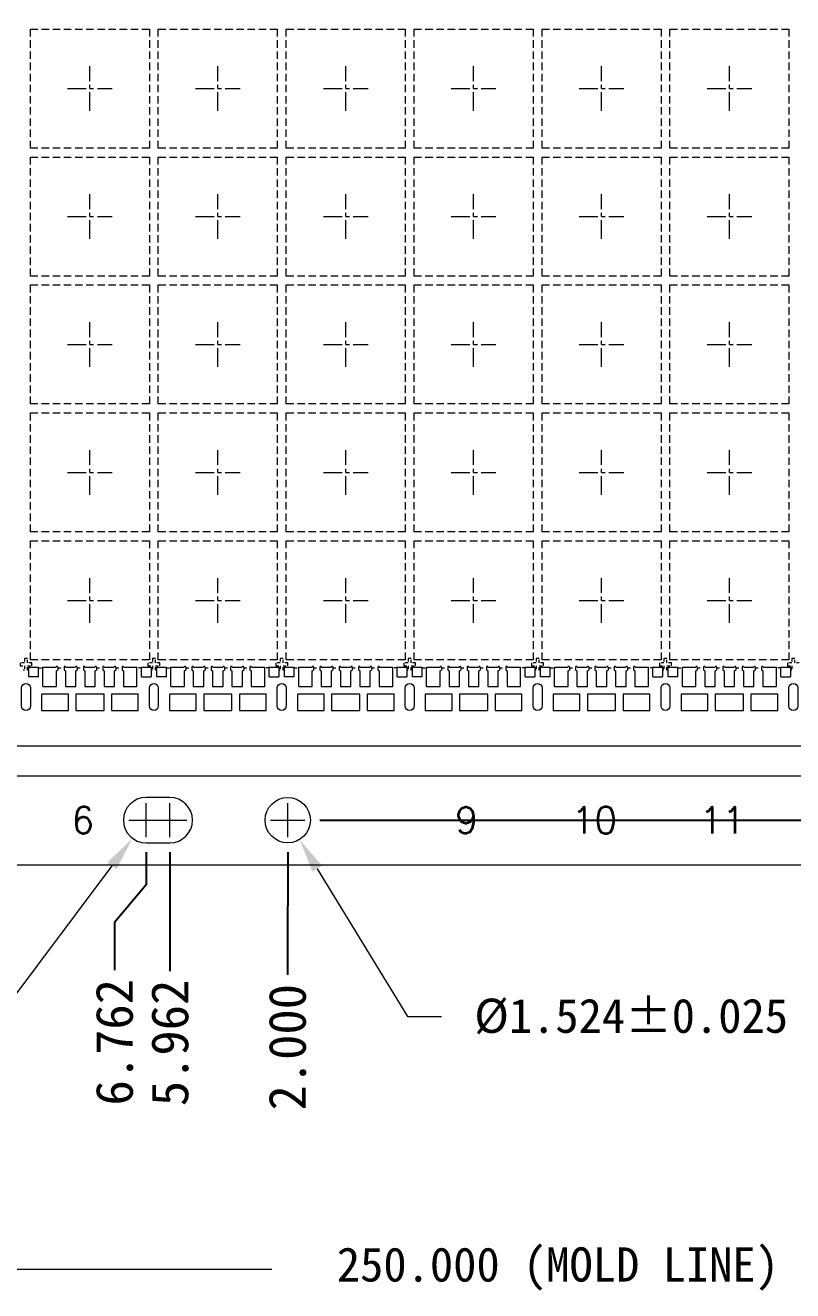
# Model space of a CAD drawing. Header units: millimetres. Extents: x 1670 to 1951, y 501 to 745.
# Drawn here: x 1760.51 to 1786.31, y 621.66 to 664.19 of the extents above; entities that cross this region are included whole.
import ezdxf

# ---------------------------------------------------------------- set-up
doc = ezdxf.new("R2010")
doc.units = ezdxf.units.MM
for name, pattern in [('CENTER', [2, 1.25, -0.25, 0.25, -0.25]), ('DASHED', [0.75, 0.5, -0.25]), ('HIDDEN', [0.375, 0.25, -0.125])]:
    doc.linetypes.add(name, pattern=pattern)
doc.layers.get('Defpoints').update_dxf_attribs({"lineweight": 18})
for name, color, linetype, lineweight in [('1', 7, 'Continuous', 18), ('1D', 4, 'Continuous', 18), ('Pkg', 2, 'DASHED', 9)]:
    doc.layers.add(name, color=color, linetype=linetype, lineweight=lineweight)
doc.layers.add('标注', color=4, linetype='Continuous')
doc.styles.add('宋体', font='')
doc.styles.get('宋体').set_extended_font_data('宋体')
doc.dimstyles.new('St. ZB', dxfattribs={"dimtxt": 1.25, "dimasz": 0.8, "dimexe": 0.3, "dimexo": 0.2, "dimgap": 0.3, "dimtad": 0, "dimdec": 3, "dimzin": 0, "dimdsep": 46, "dimtxsty": '宋体', "dimcen": 0.09, "dimdle": 1.6, "dimclrd": 7, "dimclre": 1, "dimclrt": 256, "dimadec": 0, "dimazin": 0, "dimtfac": 1, "dimtdec": 3, "dimtmove": 0, "dimatfit": 3, "dimfxl": 1, "dimtolj": 1, "dimtzin": 0, "dimarcsym": 0})

# ---------------------------------------------------------------- blocks, each defined once
blk = doc.blocks.new('*D25')
at = {"layer": 'Defpoints', "color": 0, "transparency": 16777216}
for p in [(1771.333, 712.452), (1802.133, 662.064), (1813.641, 662.064)]:
    blk.add_point(p, dxfattribs=at)
at = {"layer": '标注', "color": 1, "linetype": 'Continuous', "lineweight": -2, "transparency": 16777216}
blk.add_line((1802.633, 662.064), (1813.641, 662.064), dxfattribs=at)
at = {"layer": '标注', "lineweight": 5, "transparency": 16777216, "insert": (1816.503, 662.064), "char_height": 1.25, "attachment_point": 5, "style": '宋体'}
blk.add_mtext('\\A1;50.388', dxfattribs=at)
blk = doc.blocks.new('*D26')
at = {"layer": 'Defpoints', "color": 0, "transparency": 16777216}
for p in [(1771.333, 712.452), (1802.133, 657.764), (1813.641, 657.764)]:
    blk.add_point(p, dxfattribs=at)
at = {"layer": '标注', "color": 1, "linetype": 'Continuous', "lineweight": -2, "transparency": 16777216}
blk.add_line((1802.633, 657.764), (1813.641, 657.764), dxfattribs=at)
at = {"layer": '标注', "lineweight": 5, "transparency": 16777216, "insert": (1816.503, 657.764), "char_height": 1.25, "attachment_point": 5, "style": '宋体'}
blk.add_mtext('\\A1;54.688', dxfattribs=at)
blk = doc.blocks.new('*D27')
at = {"layer": 'Defpoints', "color": 0, "transparency": 16777216}
for p in [(1771.333, 712.452), (1802.133, 653.464), (1813.641, 653.464)]:
    blk.add_point(p, dxfattribs=at)
at = {"layer": '标注', "color": 1, "linetype": 'Continuous', "lineweight": -2, "transparency": 16777216}
blk.add_line((1802.633, 653.464), (1813.641, 653.464), dxfattribs=at)
at = {"layer": '标注', "lineweight": 5, "transparency": 16777216, "insert": (1816.503, 653.464), "char_height": 1.25, "attachment_point": 5, "style": '宋体'}
blk.add_mtext('\\A1;58.988', dxfattribs=at)
blk = doc.blocks.new('*D28')
at = {"layer": 'Defpoints', "color": 0, "transparency": 16777216}
for p in [(1771.333, 712.452), (1802.133, 649.164), (1813.641, 649.164)]:
    blk.add_point(p, dxfattribs=at)
at = {"layer": '标注', "color": 1, "linetype": 'Continuous', "lineweight": -2, "transparency": 16777216}
blk.add_line((1802.633, 649.164), (1813.641, 649.164), dxfattribs=at)
at = {"layer": '标注', "lineweight": 5, "transparency": 16777216, "insert": (1816.514, 649.164), "char_height": 1.25, "attachment_point": 5, "style": '宋体'}
blk.add_mtext('\\A1;63.288', dxfattribs=at)
blk = doc.blocks.new('*D29')
at = {"layer": 'Defpoints', "color": 0, "transparency": 16777216}
for p in [(1771.333, 712.452), (1802.133, 644.864), (1813.641, 644.864)]:
    blk.add_point(p, dxfattribs=at)
at = {"layer": '标注', "color": 1, "linetype": 'Continuous', "lineweight": -2, "transparency": 16777216}
blk.add_line((1802.633, 644.864), (1813.641, 644.864), dxfattribs=at)
at = {"layer": '标注', "lineweight": 5, "transparency": 16777216, "insert": (1816.514, 644.864), "char_height": 1.25, "attachment_point": 5, "style": '宋体'}
blk.add_mtext('\\A1;67.588', dxfattribs=at)
blk = doc.blocks.new('*D61')
at = {"layer": 'Defpoints', "color": 0, "transparency": 16777216}
for p in [(1771.333, 712.452), (1764.571, 636.901), (1763.51, 632.438)]:
    blk.add_point(p, dxfattribs=at)
at = {"layer": '标注', "color": 1, "linetype": 'Continuous', "lineweight": -2, "transparency": 16777216}
for p, q in [((1764.571, 636.401), (1764.571, 635.301)), ((1764.571, 635.301), (1763.51, 634.038)), ((1763.51, 634.038), (1763.51, 632.438))]:
    blk.add_line(p, q, dxfattribs=at)
at = {"layer": '标注', "lineweight": 5, "transparency": 16777216, "insert": (1763.51, 630.013), "char_height": 1.25, "attachment_point": 5, "rotation": 90, "style": '宋体'}
blk.add_mtext('\\A1;6.762', dxfattribs=at)
blk = doc.blocks.new('*D62')
at = {"layer": 'Defpoints', "color": 0, "transparency": 16777216}
for p in [(1771.333, 712.452), (1765.371, 636.901), (1765.375, 632.405)]:
    blk.add_point(p, dxfattribs=at)
at = {"layer": '标注', "color": 1, "linetype": 'Continuous', "lineweight": -2, "transparency": 16777216}
for p, q in [((1765.371, 636.401), (1765.371, 635.301)), ((1765.371, 635.301), (1765.375, 634.005)), ((1765.375, 634.005), (1765.375, 632.405))]:
    blk.add_line(p, q, dxfattribs=at)
at = {"layer": '标注', "lineweight": 5, "transparency": 16777216, "insert": (1765.375, 629.99), "char_height": 1.25, "attachment_point": 5, "rotation": 90, "style": '宋体'}
blk.add_mtext('\\A1;5.962', dxfattribs=at)
blk = doc.blocks.new('*D63')
at = {"layer": 'Defpoints', "color": 0, "transparency": 16777216}
for p in [(1771.333, 712.452), (1769.333, 636.901), (1769.326, 632.277)]:
    blk.add_point(p, dxfattribs=at)
at = {"layer": '标注', "color": 1, "linetype": 'Continuous', "lineweight": -2, "transparency": 16777216}
for p, q in [((1769.333, 636.401), (1769.333, 635.301)), ((1769.333, 635.301), (1769.326, 633.877)), ((1769.326, 633.877), (1769.326, 632.277))]:
    blk.add_line(p, q, dxfattribs=at)
at = {"layer": '标注', "lineweight": 5, "transparency": 16777216, "insert": (1769.326, 629.845), "char_height": 1.25, "attachment_point": 5, "rotation": 90, "style": '宋体'}
blk.add_mtext('\\A1;2.000', dxfattribs=at)
blk = doc.blocks.new('*D64')
at = {"layer": 'Defpoints', "color": 0, "transparency": 16777216}
for p in [(1771.333, 712.452), (1769.908, 637.476), (1813.889, 636.875)]:
    blk.add_point(p, dxfattribs=at)
at = {"layer": '标注', "color": 1, "linetype": 'Continuous', "lineweight": -2, "transparency": 16777216}
for p, q in [((1770.408, 637.476), (1810.689, 637.476)), ((1810.689, 637.476), (1812.289, 636.875)), ((1812.289, 636.875), (1813.889, 636.875))]:
    blk.add_line(p, q, dxfattribs=at)
at = {"layer": '标注', "lineweight": 5, "transparency": 16777216, "insert": (1816.755, 636.875), "char_height": 1.25, "attachment_point": 5, "style": '宋体'}
blk.add_mtext('\\A1;74.976', dxfattribs=at)

msp = doc.modelspace()

# ---------------------------------------------------------------- hatches: boundary and pattern name
at = {"layer": '标注', "lineweight": 5}
for points in [[(1763.2703, 636.0617), (1763.5769, 635.8317), (1764.1135, 636.8668)], [(1770.4918, 635.9438), (1770.1645, 635.7442), (1769.7294, 636.8258)]]:
    msp.add_hatch(color=256, dxfattribs=at).paths.add_polyline_path(points, flags=0)

# ---------------------------------------------------------------- linework, layer by layer
at = {"color": 1, "linetype": 'CENTER', "lineweight": 5, "ltscale": 0.5}
for p, q in [((1762.6827, 661.3144), (1762.6827, 662.8144)), ((1766.9827, 661.3144), (1766.9827, 662.8144)), ((1771.2827, 661.3144), (1771.2827, 662.8144)), ((1775.5827, 661.3144), (1775.5827, 662.8144)), ((1779.8827, 661.3144), (1779.8827, 662.8144)), ((1784.1827, 661.3144), (1784.1827, 662.8144)), ((1761.9327, 662.0644), (1763.4327, 662.0644)), ((1766.2327, 662.0644), (1767.7327, 662.0644)), ((1770.5327, 662.0644), (1772.0327, 662.0644)), ((1774.8327, 662.0644), (1776.3327, 662.0644)), ((1779.1327, 662.0644), (1780.6327, 662.0644)), ((1783.4327, 662.0644), (1784.9327, 662.0644)), ((1762.6827, 657.0144), (1762.6827, 658.5144)), ((1766.9827, 657.0144), (1766.9827, 658.5144)), ((1771.2827, 657.0144), (1771.2827, 658.5144)), ((1775.5827, 657.0144), (1775.5827, 658.5144)), ((1779.8827, 657.0144), (1779.8827, 658.5144)), ((1784.1827, 657.0144), (1784.1827, 658.5144)), ((1761.9327, 657.7644), (1763.4327, 657.7644)), ((1766.2327, 657.7644), (1767.7327, 657.7644)), ((1770.5327, 657.7644), (1772.0327, 657.7644)), ((1774.8327, 657.7644), (1776.3327, 657.7644)), ((1779.1327, 657.7644), (1780.6327, 657.7644)), ((1783.4327, 657.7644), (1784.9327, 657.7644)), ((1762.6827, 652.7144), (1762.6827, 654.2144)), ((1766.9827, 652.7144), (1766.9827, 654.2144)), ((1771.2827, 652.7144), (1771.2827, 654.2144)), ((1775.5827, 652.7144), (1775.5827, 654.2144)), ((1779.8827, 652.7144), (1779.8827, 654.2144)), ((1784.1827, 652.7144), (1784.1827, 654.2144)), ((1761.9327, 653.4644), (1763.4327, 653.4644)), ((1766.2327, 653.4644), (1767.7327, 653.4644)), ((1770.5327, 653.4644), (1772.0327, 653.4644)), ((1774.8327, 653.4644), (1776.3327, 653.4644)), ((1779.1327, 653.4644), (1780.6327, 653.4644)), ((1783.4327, 653.4644), (1784.9327, 653.4644)), ((1762.6827, 648.4144), (1762.6827, 649.9144)), ((1766.9827, 648.4144), (1766.9827, 649.9144)), ((1771.2827, 648.4144), (1771.2827, 649.9144)), ((1775.5827, 648.4144), (1775.5827, 649.9144)), ((1779.8827, 648.4144), (1779.8827, 649.9144)), ((1784.1827, 648.4144), (1784.1827, 649.9144)), ((1761.9327, 649.1644), (1763.4327, 649.1644)), ((1766.2327, 649.1644), (1767.7327, 649.1644)), ((1770.5327, 649.1644), (1772.0327, 649.1644)), ((1774.8327, 649.1644), (1776.3327, 649.1644)), ((1779.1327, 649.1644), (1780.6327, 649.1644)), ((1783.4327, 649.1644), (1784.9327, 649.1644)), ((1762.6827, 644.1144), (1762.6827, 645.6144)), ((1766.9827, 644.1144), (1766.9827, 645.6144)), ((1771.2827, 644.1144), (1771.2827, 645.6144)), ((1775.5827, 644.1144), (1775.5827, 645.6144)), ((1779.8827, 644.1144), (1779.8827, 645.6144)), ((1784.1827, 644.1144), (1784.1827, 645.6144)), ((1761.9327, 644.8644), (1763.4327, 644.8644)), ((1766.2327, 644.8644), (1767.7327, 644.8644)), ((1770.5327, 644.8644), (1772.0327, 644.8644)), ((1774.8327, 644.8644), (1776.3327, 644.8644)), ((1779.1327, 644.8644), (1780.6327, 644.8644)), ((1783.4327, 644.8644), (1784.9327, 644.8644))]:
    msp.add_line(p, q, dxfattribs=at)
at = {"layer": '1', "linetype": 'Continuous', "lineweight": 5}
for p, q in [((1760.9527, 642.2944), (1760.9527, 642.6194)), ((1761.1027, 641.9644), (1761.1027, 642.6194)), ((1761.6027, 642.6194), (1761.6027, 642.5144)), ((1761.8127, 642.6194), (1761.8127, 642.5144)), ((1762.2527, 642.6194), (1762.2527, 642.5144)), ((1762.4627, 642.6194), (1762.4627, 642.5144)), ((1762.9027, 642.6194), (1762.9027, 642.5144)), ((1763.1127, 642.6194), (1763.1127, 642.5144)), ((1763.5527, 642.6194), (1763.5527, 642.5144)), ((1763.7627, 642.6194), (1763.7627, 642.5144)), ((1764.2627, 641.9644), (1764.2627, 642.6194)), ((1764.4127, 642.2944), (1764.4127, 642.6194)), ((1765.2527, 642.2944), (1765.2527, 642.6194)), ((1765.4027, 641.9644), (1765.4027, 642.6194)), ((1765.9027, 642.6194), (1765.9027, 642.5144)), ((1766.1127, 642.6194), (1766.1127, 642.5144)), ((1766.5527, 642.6194), (1766.5527, 642.5144)), ((1766.7627, 642.6194), (1766.7627, 642.5144)), ((1767.2027, 642.6194), (1767.2027, 642.5144)), ((1767.4127, 642.6194), (1767.4127, 642.5144)), ((1767.8527, 642.6194), (1767.8527, 642.5144)), ((1768.0627, 642.6194), (1768.0627, 642.5144)), ((1768.5627, 641.9644), (1768.5627, 642.6194)), ((1768.7127, 642.2944), (1768.7127, 642.6194)), ((1769.5527, 642.2944), (1769.5527, 642.6194)), ((1769.7027, 641.9644), (1769.7027, 642.6194)), ((1770.2027, 642.6194), (1770.2027, 642.5144)), ((1770.4127, 642.6194), (1770.4127, 642.5144)), ((1770.8527, 642.6194), (1770.8527, 642.5144)), ((1771.0627, 642.6194), (1771.0627, 642.5144)), ((1771.5027, 642.6194), (1771.5027, 642.5144)), ((1771.7127, 642.6194), (1771.7127, 642.5144)), ((1772.1527, 642.6194), (1772.1527, 642.5144)), ((1772.3627, 642.6194), (1772.3627, 642.5144)), ((1772.8627, 641.9644), (1772.8627, 642.6194)), ((1773.0127, 642.2944), (1773.0127, 642.6194)), ((1773.8527, 642.2944), (1773.8527, 642.6194)), ((1774.0027, 641.9644), (1774.0027, 642.6194)), ((1774.5027, 642.6194), (1774.5027, 642.5144)), ((1774.7127, 642.6194), (1774.7127, 642.5144)), ((1775.1527, 642.6194), (1775.1527, 642.5144)), ((1775.3627, 642.6194), (1775.3627, 642.5144)), ((1775.8027, 642.6194), (1775.8027, 642.5144)), ((1776.0127, 642.6194), (1776.0127, 642.5144)), ((1776.4527, 642.6194), (1776.4527, 642.5144)), ((1776.6627, 642.6194), (1776.6627, 642.5144)), ((1777.1627, 641.9644), (1777.1627, 642.6194)), ((1777.3127, 642.2944), (1777.3127, 642.6194)), ((1778.1527, 642.2944), (1778.1527, 642.6194)), ((1778.3027, 641.9644), (1778.3027, 642.6194)), ((1778.8027, 642.6194), (1778.8027, 642.5144)), ((1779.0127, 642.6194), (1779.0127, 642.5144)), ((1779.4527, 642.6194), (1779.4527, 642.5144)), ((1779.6627, 642.6194), (1779.6627, 642.5144)), ((1780.1027, 642.6194), (1780.1027, 642.5144)), ((1780.3127, 642.6194), (1780.3127, 642.5144)), ((1780.7527, 642.6194), (1780.7527, 642.5144)), ((1780.9627, 642.6194), (1780.9627, 642.5144)), ((1781.4627, 641.9644), (1781.4627, 642.6194)), ((1781.6127, 642.2944), (1781.6127, 642.6194)), ((1782.4527, 642.2944), (1782.4527, 642.6194)), ((1782.6027, 641.9644), (1782.6027, 642.6194)), ((1783.1027, 642.6194), (1783.1027, 642.5144)), ((1783.3127, 642.6194), (1783.3127, 642.5144)), ((1783.7527, 642.6194), (1783.7527, 642.5144)), ((1783.9627, 642.6194), (1783.9627, 642.5144)), ((1784.4027, 642.6194), (1784.4027, 642.5144)), ((1784.6127, 642.6194), (1784.6127, 642.5144)), ((1785.0527, 642.6194), (1785.0527, 642.5144)), ((1785.2627, 642.6194), (1785.2627, 642.5144)), ((1785.7627, 641.9644), (1785.7627, 642.6194)), ((1785.9127, 642.2944), (1785.9127, 642.6194)), ((1760.9527, 642.2944), (1760.6277, 642.2944)), ((1761.5577, 642.4907), (1761.6027, 642.5144)), ((1761.5577, 641.9644), (1761.5577, 642.4907)), ((1761.8127, 642.5144), (1761.8577, 642.4907)), ((1761.8577, 642.4907), (1761.8577, 641.9644)), ((1762.2077, 642.4907), (1762.2527, 642.5144)), ((1762.2077, 641.9644), (1762.2077, 642.4907)), ((1762.4627, 642.5144), (1762.5077, 642.4907)), ((1762.5077, 642.4907), (1762.5077, 641.9644)), ((1762.8577, 642.4907), (1762.9027, 642.5144)), ((1762.8577, 641.9644), (1762.8577, 642.4907)), ((1763.1127, 642.5144), (1763.1577, 642.4907)), ((1763.1577, 642.4907), (1763.1577, 641.9644)), ((1763.5077, 642.4907), (1763.5527, 642.5144)), ((1763.5077, 641.9644), (1763.5077, 642.4907)), ((1763.7627, 642.5144), (1763.8077, 642.4907)), ((1763.8077, 642.4907), (1763.8077, 641.9644)), ((1764.4127, 642.2944), (1764.7377, 642.2944)), ((1765.2527, 642.2944), (1764.9277, 642.2944)), ((1765.8577, 642.4907), (1765.9027, 642.5144)), ((1765.8577, 641.9644), (1765.8577, 642.4907)), ((1766.1127, 642.5144), (1766.1577, 642.4907)), ((1766.1577, 642.4907), (1766.1577, 641.9644)), ((1766.5077, 642.4907), (1766.5527, 642.5144)), ((1766.5077, 641.9644), (1766.5077, 642.4907)), ((1766.7627, 642.5144), (1766.8077, 642.4907)), ((1766.8077, 642.4907), (1766.8077, 641.9644)), ((1767.1577, 642.4907), (1767.2027, 642.5144)), ((1767.1577, 641.9644), (1767.1577, 642.4907)), ((1767.4127, 642.5144), (1767.4577, 642.4907)), ((1767.4577, 642.4907), (1767.4577, 641.9644)), ((1767.8077, 642.4907), (1767.8527, 642.5144)), ((1767.8077, 641.9644), (1767.8077, 642.4907)), ((1768.0627, 642.5144), (1768.1077, 642.4907)), ((1768.1077, 642.4907), (1768.1077, 641.9644)), ((1768.7127, 642.2944), (1769.0377, 642.2944)), ((1769.5527, 642.2944), (1769.2277, 642.2944)), ((1770.1577, 642.4907), (1770.2027, 642.5144)), ((1770.1577, 641.9644), (1770.1577, 642.4907)), ((1770.4127, 642.5144), (1770.4577, 642.4907)), ((1770.4577, 642.4907), (1770.4577, 641.9644)), ((1770.8077, 642.4907), (1770.8527, 642.5144)), ((1770.8077, 641.9644), (1770.8077, 642.4907)), ((1771.0627, 642.5144), (1771.1077, 642.4907)), ((1771.1077, 642.4907), (1771.1077, 641.9644)), ((1771.4577, 642.4907), (1771.5027, 642.5144)), ((1771.4577, 641.9644), (1771.4577, 642.4907)), ((1771.7127, 642.5144), (1771.7577, 642.4907)), ((1771.7577, 642.4907), (1771.7577, 641.9644)), ((1772.1077, 642.4907), (1772.1527, 642.5144)), ((1772.1077, 641.9644), (1772.1077, 642.4907)), ((1772.3627, 642.5144), (1772.4077, 642.4907)), ((1772.4077, 642.4907), (1772.4077, 641.9644)), ((1773.0127, 642.2944), (1773.3377, 642.2944)), ((1773.8527, 642.2944), (1773.5277, 642.2944)), ((1774.4577, 642.4907), (1774.5027, 642.5144)), ((1774.4577, 641.9644), (1774.4577, 642.4907)), ((1774.7127, 642.5144), (1774.7577, 642.4907)), ((1774.7577, 642.4907), (1774.7577, 641.9644)), ((1775.1077, 642.4907), (1775.1527, 642.5144)), ((1775.1077, 641.9644), (1775.1077, 642.4907)), ((1775.3627, 642.5144), (1775.4077, 642.4907)), ((1775.4077, 642.4907), (1775.4077, 641.9644)), ((1775.7577, 642.4907), (1775.8027, 642.5144)), ((1775.7577, 641.9644), (1775.7577, 642.4907)), ((1776.0127, 642.5144), (1776.0577, 642.4907)), ((1776.0577, 642.4907), (1776.0577, 641.9644)), ((1776.4077, 642.4907), (1776.4527, 642.5144)), ((1776.4077, 641.9644), (1776.4077, 642.4907)), ((1776.6627, 642.5144), (1776.7077, 642.4907)), ((1776.7077, 642.4907), (1776.7077, 641.9644)), ((1777.3127, 642.2944), (1777.6377, 642.2944)), ((1778.1527, 642.2944), (1777.8277, 642.2944)), ((1778.7577, 642.4907), (1778.8027, 642.5144)), ((1778.7577, 641.9644), (1778.7577, 642.4907)), ((1779.0127, 642.5144), (1779.0577, 642.4907)), ((1779.0577, 642.4907), (1779.0577, 641.9644)), ((1779.4077, 642.4907), (1779.4527, 642.5144)), ((1779.4077, 641.9644), (1779.4077, 642.4907)), ((1779.6627, 642.5144), (1779.7077, 642.4907)), ((1779.7077, 642.4907), (1779.7077, 641.9644)), ((1780.0577, 642.4907), (1780.1027, 642.5144)), ((1780.0577, 641.9644), (1780.0577, 642.4907)), ((1780.3127, 642.5144), (1780.3577, 642.4907)), ((1780.3577, 642.4907), (1780.3577, 641.9644)), ((1780.7077, 642.4907), (1780.7527, 642.5144)), ((1780.7077, 641.9644), (1780.7077, 642.4907)), ((1780.9627, 642.5144), (1781.0077, 642.4907)), ((1781.0077, 642.4907), (1781.0077, 641.9644)), ((1781.6127, 642.2944), (1781.9377, 642.2944)), ((1782.4527, 642.2944), (1782.1277, 642.2944)), ((1783.0577, 642.4907), (1783.1027, 642.5144)), ((1783.0577, 641.9644), (1783.0577, 642.4907)), ((1783.3127, 642.5144), (1783.3577, 642.4907)), ((1783.3577, 642.4907), (1783.3577, 641.9644)), ((1783.7077, 642.4907), (1783.7527, 642.5144)), ((1783.7077, 641.9644), (1783.7077, 642.4907)), ((1783.9627, 642.5144), (1784.0077, 642.4907)), ((1784.0077, 642.4907), (1784.0077, 641.9644)), ((1784.3577, 642.4907), (1784.4027, 642.5144)), ((1784.3577, 641.9644), (1784.3577, 642.4907)), ((1784.6127, 642.5144), (1784.6577, 642.4907)), ((1784.6577, 642.4907), (1784.6577, 641.9644)), ((1785.0077, 642.4907), (1785.0527, 642.5144)), ((1785.0077, 641.9644), (1785.0077, 642.4907)), ((1785.2627, 642.5144), (1785.3077, 642.4907)), ((1785.3077, 642.4907), (1785.3077, 641.9644)), ((1785.9127, 642.2944), (1786.2377, 642.2944))]:
    msp.add_line(p, q, dxfattribs=at)
at = {"layer": '1', "lineweight": 5}
for p, q in [((1761.1027, 641.9644), (1761.5577, 641.9644)), ((1761.8577, 641.9644), (1762.2077, 641.9644)), ((1762.5077, 641.9644), (1762.8577, 641.9644)), ((1763.1577, 641.9644), (1763.5077, 641.9644)), ((1763.8077, 641.9644), (1764.2627, 641.9644)), ((1765.4027, 641.9644), (1765.8577, 641.9644)), ((1766.1577, 641.9644), (1766.5077, 641.9644)), ((1766.8077, 641.9644), (1767.1577, 641.9644)), ((1767.4577, 641.9644), (1767.8077, 641.9644)), ((1768.1077, 641.9644), (1768.5627, 641.9644)), ((1769.7027, 641.9644), (1770.1577, 641.9644)), ((1770.4577, 641.9644), (1770.8077, 641.9644)), ((1771.1077, 641.9644), (1771.4577, 641.9644)), ((1771.7577, 641.9644), (1772.1077, 641.9644)), ((1772.4077, 641.9644), (1772.8627, 641.9644)), ((1774.0027, 641.9644), (1774.4577, 641.9644)), ((1774.7577, 641.9644), (1775.1077, 641.9644)), ((1775.4077, 641.9644), (1775.7577, 641.9644)), ((1776.0577, 641.9644), (1776.4077, 641.9644)), ((1776.7077, 641.9644), (1777.1627, 641.9644)), ((1778.3027, 641.9644), (1778.7577, 641.9644)), ((1779.0577, 641.9644), (1779.4077, 641.9644)), ((1779.7077, 641.9644), (1780.0577, 641.9644)), ((1780.3577, 641.9644), (1780.7077, 641.9644)), ((1781.0077, 641.9644), (1781.4627, 641.9644)), ((1782.6027, 641.9644), (1783.0577, 641.9644)), ((1783.3577, 641.9644), (1783.7077, 641.9644)), ((1784.0077, 641.9644), (1784.3577, 641.9644)), ((1784.6577, 641.9644), (1785.0077, 641.9644)), ((1785.3077, 641.9644), (1785.7627, 641.9644)), ((1808.5827, 635.9644), (1733.0827, 635.9644))]:
    msp.add_line(p, q, dxfattribs=at)
at = {"layer": '1', "linetype": 'Continuous', "lineweight": 5}
for points in [[(1760.6277, 642.2944), (1760.6277, 642.6194), (1760.9527, 642.6194)], [(1761.1027, 642.6194), (1761.5527, 642.6194)], [(1761.8627, 642.6194), (1762.2027, 642.6194)], [(1762.5127, 642.6194), (1762.8527, 642.6194)], [(1763.1627, 642.6194), (1763.5027, 642.6194)], [(1763.8127, 642.6194), (1764.2627, 642.6194)], [(1764.4127, 642.6194), (1764.7377, 642.6194), (1764.7377, 642.2944)], [(1764.9277, 642.2944), (1764.9277, 642.6194), (1765.2527, 642.6194)], [(1765.4027, 642.6194), (1765.8527, 642.6194)], [(1766.1627, 642.6194), (1766.5027, 642.6194)], [(1766.8127, 642.6194), (1767.1527, 642.6194)], [(1767.4627, 642.6194), (1767.8027, 642.6194)], [(1768.1127, 642.6194), (1768.5627, 642.6194)], [(1768.7127, 642.6194), (1769.0377, 642.6194), (1769.0377, 642.2944)], [(1769.2277, 642.2944), (1769.2277, 642.6194), (1769.5527, 642.6194)], [(1769.7027, 642.6194), (1770.1527, 642.6194)], [(1770.4627, 642.6194), (1770.8027, 642.6194)], [(1771.1127, 642.6194), (1771.4527, 642.6194)], [(1771.7627, 642.6194), (1772.1027, 642.6194)], [(1772.4127, 642.6194), (1772.8627, 642.6194)], [(1773.0127, 642.6194), (1773.3377, 642.6194), (1773.3377, 642.2944)], [(1773.5277, 642.2944), (1773.5277, 642.6194), (1773.8527, 642.6194)], [(1774.0027, 642.6194), (1774.4527, 642.6194)], [(1774.7627, 642.6194), (1775.1027, 642.6194)], [(1775.4127, 642.6194), (1775.7527, 642.6194)], [(1776.0627, 642.6194), (1776.4027, 642.6194)], [(1776.7127, 642.6194), (1777.1627, 642.6194)], [(1777.3127, 642.6194), (1777.6377, 642.6194), (1777.6377, 642.2944)], [(1777.8277, 642.2944), (1777.8277, 642.6194), (1778.1527, 642.6194)], [(1778.3027, 642.6194), (1778.7527, 642.6194)], [(1779.0627, 642.6194), (1779.4027, 642.6194)], [(1779.7127, 642.6194), (1780.0527, 642.6194)], [(1780.3627, 642.6194), (1780.7027, 642.6194)], [(1781.0127, 642.6194), (1781.4627, 642.6194)], [(1781.6127, 642.6194), (1781.9377, 642.6194), (1781.9377, 642.2944)], [(1782.1277, 642.2944), (1782.1277, 642.6194), (1782.4527, 642.6194)], [(1782.6027, 642.6194), (1783.0527, 642.6194)], [(1783.3627, 642.6194), (1783.7027, 642.6194)], [(1784.0127, 642.6194), (1784.3527, 642.6194)], [(1784.6627, 642.6194), (1785.0027, 642.6194)], [(1785.3127, 642.6194), (1785.7627, 642.6194)], [(1785.9127, 642.6194), (1786.2377, 642.6194), (1786.2377, 642.2944)]]:
    msp.add_lwpolyline(points, dxfattribs=at)
at = {"layer": '1', "lineweight": 5, "ltscale": 10}
for points in [[(1760.6827, 641.9194), (1760.6827, 641.3144, -1), (1760.3827, 641.3144), (1760.3827, 641.9194, -1)], [(1764.9827, 641.9194), (1764.9827, 641.3144, -1), (1764.6827, 641.3144), (1764.6827, 641.9194, -1)], [(1769.2827, 641.9194), (1769.2827, 641.3144, -1), (1768.9827, 641.3144), (1768.9827, 641.9194, -1)], [(1773.5827, 641.9194), (1773.5827, 641.3144, -1), (1773.2827, 641.3144), (1773.2827, 641.9194, -1)], [(1777.8827, 641.9194), (1777.8827, 641.3144, -1), (1777.5827, 641.3144), (1777.5827, 641.9194, -1)], [(1782.1827, 641.9194), (1782.1827, 641.3144, -1), (1781.8827, 641.3144), (1781.8827, 641.9194, -1)], [(1786.4827, 641.9194), (1786.4827, 641.3144, -1), (1786.1827, 641.3144), (1786.1827, 641.9194, -1)]]:
    msp.add_lwpolyline(points, format="xyb", close=True, dxfattribs=at)
for points in [[(1761.0577, 641.7144), (1761.0577, 641.1644), (1761.9577, 641.1644), (1761.9577, 641.7144)], [(1762.2077, 641.7144), (1762.2077, 641.1644), (1763.1577, 641.1644), (1763.1577, 641.7144)], [(1763.4077, 641.7144), (1763.4077, 641.1644), (1764.3077, 641.1644), (1764.3077, 641.7144)], [(1765.3577, 641.7144), (1765.3577, 641.1644), (1766.2577, 641.1644), (1766.2577, 641.7144)], [(1766.5077, 641.7144), (1766.5077, 641.1644), (1767.4577, 641.1644), (1767.4577, 641.7144)], [(1767.7077, 641.7144), (1767.7077, 641.1644), (1768.6077, 641.1644), (1768.6077, 641.7144)], [(1769.6577, 641.7144), (1769.6577, 641.1644), (1770.5577, 641.1644), (1770.5577, 641.7144)], [(1770.8077, 641.7144), (1770.8077, 641.1644), (1771.7577, 641.1644), (1771.7577, 641.7144)], [(1772.0077, 641.7144), (1772.0077, 641.1644), (1772.9077, 641.1644), (1772.9077, 641.7144)], [(1773.9577, 641.7144), (1773.9577, 641.1644), (1774.8577, 641.1644), (1774.8577, 641.7144)], [(1775.1077, 641.7144), (1775.1077, 641.1644), (1776.0577, 641.1644), (1776.0577, 641.7144)], [(1776.3077, 641.7144), (1776.3077, 641.1644), (1777.2077, 641.1644), (1777.2077, 641.7144)], [(1778.2577, 641.7144), (1778.2577, 641.1644), (1779.1577, 641.1644), (1779.1577, 641.7144)], [(1779.4077, 641.7144), (1779.4077, 641.1644), (1780.3577, 641.1644), (1780.3577, 641.7144)], [(1780.6077, 641.7144), (1780.6077, 641.1644), (1781.5077, 641.1644), (1781.5077, 641.7144)], [(1782.5577, 641.7144), (1782.5577, 641.1644), (1783.4577, 641.1644), (1783.4577, 641.7144)], [(1783.7077, 641.7144), (1783.7077, 641.1644), (1784.6577, 641.1644), (1784.6577, 641.7144)], [(1784.9077, 641.7144), (1784.9077, 641.1644), (1785.8077, 641.1644), (1785.8077, 641.7144)]]:
    msp.add_lwpolyline(points, close=True, dxfattribs=at)
at = {"layer": '1', "lineweight": 5}
msp.add_lwpolyline([(1765.3707, 636.7144, 1), (1765.3707, 638.2384), (1764.5707, 638.2384, 1), (1764.5707, 636.7144)], format="xyb", close=True, dxfattribs=at)
msp.add_circle((1769.3327, 637.4764), 0.762, dxfattribs=at)
at = {"layer": '1'}
for centre in [(1761.5777, 642.6194), (1761.8377, 642.6194), (1762.2277, 642.6194), (1762.4877, 642.6194), (1762.8777, 642.6194), (1763.1377, 642.6194), (1763.5277, 642.6194), (1763.7877, 642.6194), (1765.8777, 642.6194), (1766.1377, 642.6194), (1766.5277, 642.6194), (1766.7877, 642.6194), (1767.1777, 642.6194), (1767.4377, 642.6194), (1767.8277, 642.6194), (1768.0877, 642.6194), (1770.1777, 642.6194), (1770.4377, 642.6194), (1770.8277, 642.6194), (1771.0877, 642.6194), (1771.4777, 642.6194), (1771.7377, 642.6194), (1772.1277, 642.6194), (1772.3877, 642.6194), (1774.4777, 642.6194), (1774.7377, 642.6194), (1775.1277, 642.6194), (1775.3877, 642.6194), (1775.7777, 642.6194), (1776.0377, 642.6194), (1776.4277, 642.6194), (1776.6877, 642.6194), (1778.7777, 642.6194), (1779.0377, 642.6194), (1779.4277, 642.6194), (1779.6877, 642.6194), (1780.0777, 642.6194), (1780.3377, 642.6194), (1780.7277, 642.6194), (1780.9877, 642.6194), (1783.0777, 642.6194), (1783.3377, 642.6194), (1783.7277, 642.6194), (1783.9877, 642.6194), (1784.3777, 642.6194), (1784.6377, 642.6194), (1785.0277, 642.6194), (1785.2877, 642.6194)]:
    msp.add_arc(centre, 0.025, 0, 180, dxfattribs=at)
at = {"layer": '1D', "lineweight": 5}
for p, q in [((1764.5707, 636.9014), (1764.5707, 638.0514)), ((1765.3707, 636.9014), (1765.3707, 638.0514)), ((1769.3327, 636.9014), (1769.3327, 638.0514)), ((1763.9957, 637.4764), (1765.1457, 637.4764)), ((1764.7957, 637.4764), (1765.9457, 637.4764)), ((1768.7577, 637.4764), (1769.9077, 637.4764))]:
    msp.add_line(p, q, dxfattribs=at)
at = {"layer": '1D', "elevation": 0}
msp.add_lwpolyline([(1813.3742, 710.9644), (1732.0884, 710.9644), (1732.0884, 638.9644), (1813.3742, 638.9644)], dxfattribs=at)
at = {"layer": '1D', "color": 1, "lineweight": 5}
msp.add_lwpolyline([(1808.5827, 639.9644), (1736.5827, 639.9644), (1736.5827, 709.9644), (1808.5827, 709.9644)], dxfattribs=at)
at = {"layer": '1D', "color": 4, "linetype": 'HIDDEN', "lineweight": 5, "ltscale": 0.3}
for points in [[(1760.7327, 642.7644), (1760.5827, 642.7644), (1760.5827, 642.9144), (1760.4827, 642.9144), (1760.4827, 642.7644), (1760.3327, 642.7644), (1760.3327, 642.6644), (1760.4827, 642.6644), (1760.4827, 642.5144), (1760.4377, 642.5144)], [(1760.6277, 642.5144), (1760.5827, 642.5144), (1760.5827, 642.6644), (1760.7327, 642.6644), (1760.7327, 642.7644)], [(1765.0327, 642.7644), (1764.8827, 642.7644), (1764.8827, 642.9144), (1764.7827, 642.9144), (1764.7827, 642.7644), (1764.6327, 642.7644), (1764.6327, 642.6644), (1764.7827, 642.6644), (1764.7827, 642.5144), (1764.7377, 642.5144)], [(1764.9277, 642.5144), (1764.8827, 642.5144), (1764.8827, 642.6644), (1765.0327, 642.6644), (1765.0327, 642.7644)], [(1769.3327, 642.7644), (1769.1827, 642.7644), (1769.1827, 642.9144), (1769.0827, 642.9144), (1769.0827, 642.7644), (1768.9327, 642.7644), (1768.9327, 642.6644), (1769.0827, 642.6644), (1769.0827, 642.5144), (1769.0377, 642.5144)], [(1769.2277, 642.5144), (1769.1827, 642.5144), (1769.1827, 642.6644), (1769.3327, 642.6644), (1769.3327, 642.7644)], [(1773.6327, 642.7644), (1773.4827, 642.7644), (1773.4827, 642.9144), (1773.3827, 642.9144), (1773.3827, 642.7644), (1773.2327, 642.7644), (1773.2327, 642.6644), (1773.3827, 642.6644), (1773.3827, 642.5144), (1773.3377, 642.5144)], [(1773.5277, 642.5144), (1773.4827, 642.5144), (1773.4827, 642.6644), (1773.6327, 642.6644), (1773.6327, 642.7644)], [(1777.9327, 642.7644), (1777.7827, 642.7644), (1777.7827, 642.9144), (1777.6827, 642.9144), (1777.6827, 642.7644), (1777.5327, 642.7644), (1777.5327, 642.6644), (1777.6827, 642.6644), (1777.6827, 642.5144), (1777.6377, 642.5144)], [(1777.8277, 642.5144), (1777.7827, 642.5144), (1777.7827, 642.6644), (1777.9327, 642.6644), (1777.9327, 642.7644)], [(1782.2327, 642.7644), (1782.0827, 642.7644), (1782.0827, 642.9144), (1781.9827, 642.9144), (1781.9827, 642.7644), (1781.8327, 642.7644), (1781.8327, 642.6644), (1781.9827, 642.6644), (1781.9827, 642.5144), (1781.9377, 642.5144)], [(1782.1277, 642.5144), (1782.0827, 642.5144), (1782.0827, 642.6644), (1782.2327, 642.6644), (1782.2327, 642.7644)], [(1786.5327, 642.7644), (1786.3827, 642.7644), (1786.3827, 642.9144), (1786.2827, 642.9144), (1786.2827, 642.7644), (1786.1327, 642.7644), (1786.1327, 642.6644), (1786.2827, 642.6644), (1786.2827, 642.5144), (1786.2377, 642.5144)], [(1760.9527, 642.5944), (1761.1027, 642.5944)], [(1761.6027, 642.5944), (1761.8127, 642.5944)], [(1762.2527, 642.5944), (1762.4627, 642.5944)], [(1762.9027, 642.5944), (1763.1127, 642.5944)], [(1763.5527, 642.5944), (1763.7627, 642.5944)], [(1764.4127, 642.5944), (1764.2627, 642.5944)], [(1765.2527, 642.5944), (1765.4027, 642.5944)], [(1765.9027, 642.5944), (1766.1127, 642.5944)], [(1766.5527, 642.5944), (1766.7627, 642.5944)], [(1767.2027, 642.5944), (1767.4127, 642.5944)], [(1767.8527, 642.5944), (1768.0627, 642.5944)], [(1768.7127, 642.5944), (1768.5627, 642.5944)], [(1769.5527, 642.5944), (1769.7027, 642.5944)], [(1770.2027, 642.5944), (1770.4127, 642.5944)], [(1770.8527, 642.5944), (1771.0627, 642.5944)], [(1771.5027, 642.5944), (1771.7127, 642.5944)], [(1772.1527, 642.5944), (1772.3627, 642.5944)], [(1773.0127, 642.5944), (1772.8627, 642.5944)], [(1773.8527, 642.5944), (1774.0027, 642.5944)], [(1774.5027, 642.5944), (1774.7127, 642.5944)], [(1775.1527, 642.5944), (1775.3627, 642.5944)], [(1775.8027, 642.5944), (1776.0127, 642.5944)], [(1776.4527, 642.5944), (1776.6627, 642.5944)], [(1777.3127, 642.5944), (1777.1627, 642.5944)], [(1778.1527, 642.5944), (1778.3027, 642.5944)], [(1778.8027, 642.5944), (1779.0127, 642.5944)], [(1779.4527, 642.5944), (1779.6627, 642.5944)], [(1780.1027, 642.5944), (1780.3127, 642.5944)], [(1780.7527, 642.5944), (1780.9627, 642.5944)], [(1781.6127, 642.5944), (1781.4627, 642.5944)], [(1782.4527, 642.5944), (1782.6027, 642.5944)], [(1783.1027, 642.5944), (1783.3127, 642.5944)], [(1783.7527, 642.5944), (1783.9627, 642.5944)], [(1784.4027, 642.5944), (1784.6127, 642.5944)], [(1785.0527, 642.5944), (1785.2627, 642.5944)], [(1785.9127, 642.5944), (1785.7627, 642.5944)]]:
    msp.add_lwpolyline(points, dxfattribs=at)
at = {"layer": 'Pkg', "color": 2, "linetype": 'DASHED', "lineweight": 5, "ltscale": 0.5}
for points in [[(1760.6827, 664.0644), (1764.6827, 664.0644), (1764.6827, 660.0644), (1760.6827, 660.0644)], [(1764.9827, 664.0644), (1768.9827, 664.0644), (1768.9827, 660.0644), (1764.9827, 660.0644)], [(1769.2827, 664.0644), (1773.2827, 664.0644), (1773.2827, 660.0644), (1769.2827, 660.0644)], [(1773.5827, 664.0644), (1777.5827, 664.0644), (1777.5827, 660.0644), (1773.5827, 660.0644)], [(1777.8827, 664.0644), (1781.8827, 664.0644), (1781.8827, 660.0644), (1777.8827, 660.0644)], [(1782.1827, 664.0644), (1786.1827, 664.0644), (1786.1827, 660.0644), (1782.1827, 660.0644)], [(1760.6827, 659.7644), (1764.6827, 659.7644), (1764.6827, 655.7644), (1760.6827, 655.7644)], [(1764.9827, 659.7644), (1768.9827, 659.7644), (1768.9827, 655.7644), (1764.9827, 655.7644)], [(1769.2827, 659.7644), (1773.2827, 659.7644), (1773.2827, 655.7644), (1769.2827, 655.7644)], [(1773.5827, 659.7644), (1777.5827, 659.7644), (1777.5827, 655.7644), (1773.5827, 655.7644)], [(1777.8827, 659.7644), (1781.8827, 659.7644), (1781.8827, 655.7644), (1777.8827, 655.7644)], [(1782.1827, 659.7644), (1786.1827, 659.7644), (1786.1827, 655.7644), (1782.1827, 655.7644)], [(1760.6827, 655.4644), (1764.6827, 655.4644), (1764.6827, 651.4644), (1760.6827, 651.4644)], [(1764.9827, 655.4644), (1768.9827, 655.4644), (1768.9827, 651.4644), (1764.9827, 651.4644)], [(1769.2827, 655.4644), (1773.2827, 655.4644), (1773.2827, 651.4644), (1769.2827, 651.4644)], [(1773.5827, 655.4644), (1777.5827, 655.4644), (1777.5827, 651.4644), (1773.5827, 651.4644)], [(1777.8827, 655.4644), (1781.8827, 655.4644), (1781.8827, 651.4644), (1777.8827, 651.4644)], [(1782.1827, 655.4644), (1786.1827, 655.4644), (1786.1827, 651.4644), (1782.1827, 651.4644)], [(1760.6827, 651.1644), (1764.6827, 651.1644), (1764.6827, 647.1644), (1760.6827, 647.1644)], [(1764.9827, 651.1644), (1768.9827, 651.1644), (1768.9827, 647.1644), (1764.9827, 647.1644)], [(1769.2827, 651.1644), (1773.2827, 651.1644), (1773.2827, 647.1644), (1769.2827, 647.1644)], [(1773.5827, 651.1644), (1777.5827, 651.1644), (1777.5827, 647.1644), (1773.5827, 647.1644)], [(1777.8827, 651.1644), (1781.8827, 651.1644), (1781.8827, 647.1644), (1777.8827, 647.1644)], [(1782.1827, 651.1644), (1786.1827, 651.1644), (1786.1827, 647.1644), (1782.1827, 647.1644)], [(1760.6827, 646.8644), (1764.6827, 646.8644), (1764.6827, 642.8644), (1760.6827, 642.8644)], [(1764.9827, 646.8644), (1768.9827, 646.8644), (1768.9827, 642.8644), (1764.9827, 642.8644)], [(1769.2827, 646.8644), (1773.2827, 646.8644), (1773.2827, 642.8644), (1769.2827, 642.8644)], [(1773.5827, 646.8644), (1777.5827, 646.8644), (1777.5827, 642.8644), (1773.5827, 642.8644)], [(1777.8827, 646.8644), (1781.8827, 646.8644), (1781.8827, 642.8644), (1777.8827, 642.8644)], [(1782.1827, 646.8644), (1786.1827, 646.8644), (1786.1827, 642.8644), (1782.1827, 642.8644)]]:
    msp.add_lwpolyline(points, close=True, dxfattribs=at)
at = {"layer": '标注', "lineweight": 5}
for p, q in [((1763.4236, 635.9467), (1759.6824, 630.9576)), ((1770.3282, 635.844), (1773.3562, 630.8785)), ((1773.3562, 630.8785), (1774.5062, 630.8785)), ((1737.588, 622.3914), (1768.7946, 622.3914))]:
    msp.add_line(p, q, dxfattribs=at)

# ---------------------------------------------------------------- texts
at = {"layer": '标注', "lineweight": 5, "char_height": 0.892857, "attachment_point": 5, "style": '宋体'}
for s, insert in [('{\\Fsimplex|c134;6}', (1762.4446, 637.4764)), ('{\\Fsimplex|c134;9}', (1775.3446, 637.4764)), ('{\\Fsimplex|c134;10}', (1779.6446, 637.4764)), ('{\\Fsimplex|c134;11}', (1783.9446, 637.4764))]:
    msp.add_mtext(s, dxfattribs=dict(at, insert=insert))
at = {"layer": '标注', "lineweight": 5, "char_height": 1.15, "attachment_point": 5, "style": '宋体'}
for s, insert, width in [('%%C1.524%%P0.025', (1780.8793, 630.8785), 35.978571), ('250.000 (MOLD LINE)', (1778.4157, 622.3914), 56.35)]:
    msp.add_mtext(s, dxfattribs=dict(at, insert=insert, width=width))

# ---------------------------------------------------------------- dimensions: what is measured, and where the dimension line sits
at = {"layer": '标注', "lineweight": 5}
for feature_location, offset, dtype, picture, middle in [((1764.5707, 636.9014), (-1.0611, -4.4639), 1, '*D61', (1763.5096, 630.0125)), ((1765.3707, 636.9014), (0.0044, -4.4967), 1, '*D62', (1765.3751, 629.9902)), ((1769.3327, 636.9014), (-0.0065, -4.6247), 1, '*D63', (1769.3262, 629.8448)), ((1769.9077, 637.4764), (43.9816, -0.6018), 0, '*D64', (1816.7553, 636.8746)), ((1802.1327, 662.0644), (11.508, 0), 0, '*D25', (1816.5032, 662.0644)), ((1802.1327, 657.7644), (11.508, 0), 0, '*D26', (1816.5032, 657.7644)), ((1802.1327, 653.4644), (11.508, 0), 0, '*D27', (1816.5032, 653.4644)), ((1802.1327, 649.1644), (11.508, 0), 0, '*D28', (1816.5136, 649.1644)), ((1802.1327, 644.8644), (11.508, 0), 0, '*D29', (1816.5136, 644.8644))]:
    dim = msp.add_ordinate_dim(feature_location=feature_location, offset=offset, dtype=dtype, origin=(1771.3327, 712.4524), dimstyle='St. ZB', override={"dimexo": 0.5, "dimtxsty": '宋体', "dimsah": 1, "dimclrd": 1}, dxfattribs=at)
    dim.commit()
    dim.dimension.update_dxf_attribs({"geometry": picture, "text_midpoint": middle})

doc.saveas('drawing.dxf')
